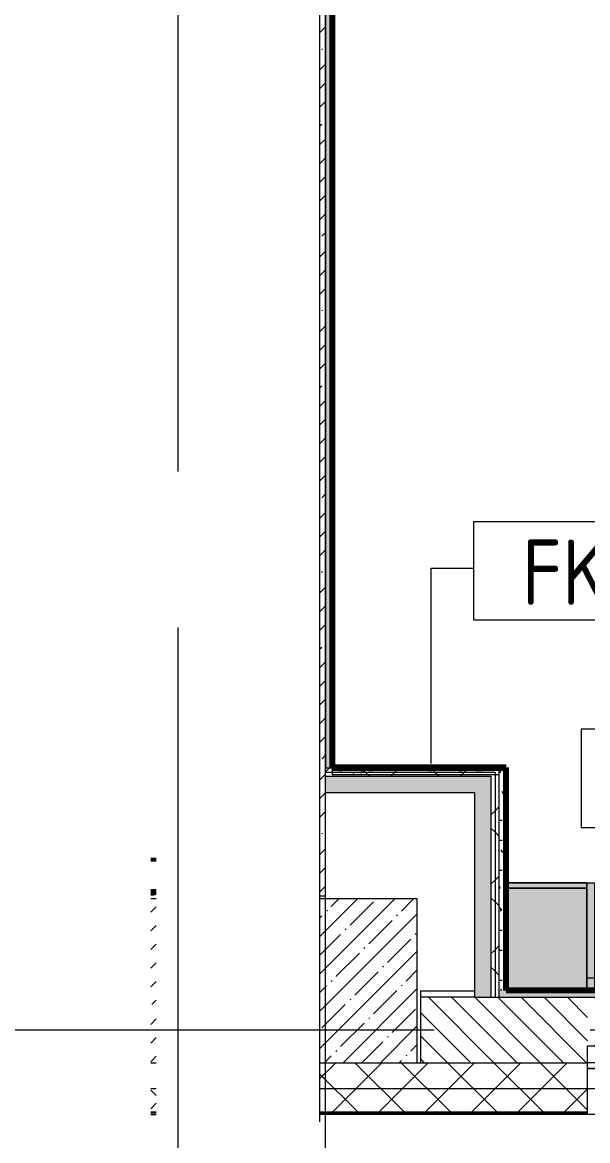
# Model space of a CAD drawing. Header units: millimetres. Extents: x 35157 to 232994, y -8553 to 29000.
# Drawn here: x 37835 to 39560, y -338 to 3077 of the extents above; entities that cross this region are included whole.
import ezdxf

# ---------------------------------------------------------------- set-up
doc = ezdxf.new("R2010")
doc.units = ezdxf.units.MM
doc.linetypes.add('Осевая', pattern=[3175, 635, -476.25, 1587.5, -476.25])
for name, color, linetype, lineweight in [('A-DETL-GENF', 7, 'Continuous', 9), ('A-GLAZ', 7, 'Continuous', 9), ('A-GLAZ-1', 7, 'Continuous', 13), ('A-WALL', 7, 'Continuous', 9), ('A-WALL-IDEN', 7, 'Continuous', 9), ('I-WALL', 7, 'Continuous', 9), ('S-COLS', 7, 'Continuous', 9), ('Оси', 7, 'Continuous', 9), ('Оси-2', 7, 'Осевая', 9)]:
    doc.layers.add(name, color=color, linetype=linetype, lineweight=lineweight)
for name, color, linetype, lineweight, true_color in [('A-WALL-1', 7, 'Continuous', 9, 0xc0c0c0), ('A-WALL-2', 7, 'Continuous', 9, 0xcbc7bf), ('A-WALL-4', 7, 'Continuous', 9, 0xff80c0), ('I-WALL-10', 7, 'Continuous', 53, 0xff80c0), ('I-WALL-5', 7, 'Continuous', 9, 0xc0c0c0), ('I-WALL-6', 7, 'Continuous', 9, 0xcbc7bf), ('I-WALL-9', 7, 'Continuous', 80, 0xff80c0), ('S-WALL-ANLY', 7, 'Continuous', 13, 0x008040), ('S-WALL-ANLY-1', 7, 'Continuous', 5, 0x008040), ('Знаки-1', 7, 'Continuous', 9, 0xc1bbaf), ('Знаки-3', 9, 'Continuous', 9, 0x808080), ('Знаки-4', 7, 'Continuous', 9, 0xaba79f), ('Знаки-5', 7, 'Continuous', 9, 0xd1cabb), ('Знаки-6', 7, 'Continuous', 9, 0xccc5b7)]:
    doc.layers.add(name, color=color, linetype=linetype, lineweight=lineweight, true_color=true_color)
doc.layers.add('Знаки-2', color=7, linetype='Continuous', lineweight=9, transparency=0.5)
doc.styles.add('GOST Common', font='GOST_Common.ttf', dxfattribs={"width": 0.9, "height": 200})
pattern_1 = [(0, (0, 0), (121.92, 30.48), [10.058, -81.382, 10.058, -81.382, -487.68]), (0, (0, 0), (121.92, 30.48), [-182.88, 10.058, -172.822, 10.058, -81.382, -213.36]), (0, (0, 0), (121.92, 30.48), [-457.2, 10.058, -50.902, 10.058, -142.342]), (120, (45.72, 15.24), (-87.356454, 90.345817), [10.058, -81.382, 10.058, -81.382, -487.68]), (120, (45.72, 15.24), (-87.356454, 90.345817), [-182.88, 10.058, -172.822, 10.058, -81.382, -213.36]), (120, (45.72, 15.24), (-87.356454, 90.345817), [-457.2, 10.058, -50.902, 10.058, -142.342]), (240, (60.96, 76.2), (-34.563546, -120.825817), [10.058, -81.382, 10.058, -81.382, -487.68]), (240, (60.96, 76.2), (-34.563546, -120.825817), [-182.88, 10.058, -172.822, 10.058, -81.382, -213.36]), (240, (60.96, 76.2), (-34.563546, -120.825817), [-457.2, 10.058, -50.902, 10.058, -142.342])]
pattern_2 = [(45, (0, 0), (-106.066, 106.066), []), (135, (0, 0), (-106.066, -106.066), [])]

# ---------------------------------------------------------------- blocks, each defined once
blk = doc.blocks.new('BSC_Колонна _Прямоугольная - 500х500-V5-План отделки стен 2 этажа в осях 12-23')
at = {"layer": 'S-COLS'}
h = blk.add_hatch(dxfattribs=at)
h.set_pattern_fill('FP_6', color=256, style=0, pattern_type=2)
h.set_pattern_definition([(45, (-38790, -150), (-57.02463, 57.02463), []), (45, (-38732.975, -150), (-57.02463, 57.02463), [100.806, -20.161, 3.353, -16.808])])
h.paths.add_polyline_path([(-47.3, -250), (250, -250), (250, 250), (-47.3, 250), (-47.3, 170.9)])
for p, q in [((250, 250), (-47.3, 250)), ((250, -250), (250, 250)), ((-47.3, -250), (250, -250))]:
    blk.add_line(p, q, dxfattribs=at)
blk = doc.blocks.new('120_Окно_СКБ_2Ст - 120_Окно_СКБ_2Ст 3100х2500 _мал_ створка слева-2_-22446420-План отделки стен 2 этажа в осях 12-23')
at = {"layer": 'A-GLAZ'}
for p, q in [((1550, -57), (-1550, -57)), ((-1530, -127), (-1500, -127)), ((-1430, -107), (-770, -107)), ((-770, -117), (-1430, -117)), ((-700, -127), (-670, -127)), ((-600, -107), (1430, -107)), ((1430, -117), (-600, -117)), ((1500, -127), (1529.8, -127))]:
    blk.add_line(p, q, dxfattribs=at)
at = {"layer": 'A-GLAZ-1'}
for p, q in [((-1550, -127), (-1550, -57)), ((-1550, -57), (-1480, -57)), ((-1480, -57), (-1480, -127)), ((-720, -127), (-720, -57)), ((-720, -57), (-650, -57)), ((-650, -57), (-650, -127)), ((1480, -127), (1480, -57)), ((1480, -57), (1550, -57)), ((1550, -57), (1550, -127)), ((-720, -87), (-1480, -87)), ((-1480, -87), (-1480, -127)), ((-1430, -137), (-1430, -87)), ((-770, -137), (-770, -87)), ((-720, -127), (-720, -87)), ((1480, -87), (-650, -87)), ((-650, -87), (-650, -127)), ((-600, -137), (-600, -87)), ((1430, -137), (1430, -87)), ((1480, -127), (1480, -87)), ((-1480, -127), (-1550, -127)), ((-1480, -127), (-1500, -127)), ((-1500, -127), (-1500, -137)), ((-650, -127), (-720, -127)), ((-700, -127), (-720, -127)), ((-700, -137), (-700, -127)), ((-650, -127), (-670, -127)), ((-670, -127), (-670, -137)), ((1550, -127), (1480, -127)), ((1500, -127), (1480, -127)), ((1500, -137), (1500, -127)), ((-1500, -137), (-700, -137)), ((-700, -137), (-1500, -137)), ((-670, -137), (1500, -137)), ((1500, -137), (-670, -137))]:
    blk.add_line(p, q, dxfattribs=at)
blk = doc.blocks.new('BSC_Колонна _Прямоугольная - 500х500-V31-План отделки стен 2 этажа в осях 12-23')
at = {"layer": 'S-COLS'}
h = blk.add_hatch(dxfattribs=at)
h.set_pattern_fill('FP_50', color=256, style=0, pattern_type=2)
h.set_pattern_definition([(45, (-38240, -150), (-57.02463, 57.02463), []), (45, (-38182.975, -150), (-57.02463, 57.02463), [100.806, -20.161, 3.353, -16.808])])
h.paths.add_polyline_path([(2.7, -250), (2.7, 250), (-13.8, 250), (-13.8, -250)])
for p, q in [((2.7, 250), (-13.8, 250)), ((-13.8, -250), (2.7, -250))]:
    blk.add_line(p, q, dxfattribs=at)
blk = doc.blocks.new('Зашивка без перфорации М3 - М3_3-30974608-План отделки стен 2 этажа в осях 12-23')
at = {"layer": 'Знаки-2'}
for points in [[(-224, 149.4), (-430, 149.4), (-430, -179.9), (-182.5, -179.9), (-182.5, 149.4)], [(-224, -163.9), (-430, -163.9), (-430, -179.9), (-182.5, -179.9), (-182.5, -163.9)]]:
    blk.add_hatch(color=256, dxfattribs=at).paths.add_polyline_path(points)
at = {"layer": 'Знаки-1'}
for p, q in [((-182.5, -163.9), (-430, -163.9)), ((-430, -163.9), (-430, -179.9)), ((-430, -179.9), (-182.5, -179.9))]:
    blk.add_line(p, q, dxfattribs=at)
at = {"layer": 'Знаки-3'}
for p, q in [((-430, 149.4), (-430, -179.9)), ((-430, -179.9), (-182.5, -179.9))]:
    blk.add_line(p, q, dxfattribs=at)
at = {"layer": 'Знаки-4'}
for p, q in [((-430, -179.9), (-430, 149.4)), ((-430, -163.9), (-182.5, -163.9)), ((-430, -163.9), (-430, -179.9)), ((-182.5, -179.9), (-430, -179.9)), ((-182.5, -179.9), (-430, -179.9))]:
    blk.add_line(p, q, dxfattribs=at)
blk = doc.blocks.new('Зашивка_ опоясывающая панель - Зашивка_ опоясывающая панель-31040900-План отделки стен 2 этажа в осях 12-23')
at = {"layer": 'Знаки-2'}
for points in [[(-430, -110), (-406, -110), (-406, 180), (-430, 179.9), (-430, -90.4)], [(-407.7, -149.4), (-406, -149.4), (-406, 180), (-430, 179.9), (-430, -149.4)]]:
    blk.add_hatch(color=256, dxfattribs=at).paths.add_polyline_path(points)
at = {"layer": 'Знаки-1'}
for p, q in [((-430, 180), (-430, -110)), ((-430, 180), (-406, 180)), ((-406, 163.9), (-406, -110)), ((-406, -110), (-406, 163.9)), ((-407.7, -110), (-406, -110)), ((-407.7, -110), (-406, -110)), ((-406, -149.4), (-406, -110))]:
    blk.add_line(p, q, dxfattribs=at)
at = {"layer": 'Знаки-3'}
for p, q in [((-430, -149.4), (-430, 180)), ((-430, 180), (-406, 180))]:
    blk.add_line(p, q, dxfattribs=at)
at = {"layer": 'Знаки-4'}
for p, q in [((-430, 180), (-430, -110)), ((-430, -110), (-430, 180)), ((-430, 180), (-406, 180)), ((-430, 180), (-406, 180)), ((-406, 178.9), (-406, 177.4)), ((-406, 176.4), (-406, -149.4)), ((-430, -110), (-430, -149.4)), ((-430, -110), (-407.7, -110)), ((-430, -110), (-407.7, -110))]:
    blk.add_line(p, q, dxfattribs=at)
at = {"layer": 'Знаки-5'}
for p, q in [((-406, 177.4), (-406, 178.9)), ((-406, 163.9), (-406, 176.4))]:
    blk.add_line(p, q, dxfattribs=at)
at = {"layer": 'Знаки-6'}
for p, q in [((-406, 178.9), (-406, 177.4)), ((-406, 177.4), (-406, 178.9)), ((-406, 176.4), (-406, 163.9)), ((-406, 163.9), (-406, 176.4)), ((-406, -110), (-406, 163.9))]:
    blk.add_line(p, q, dxfattribs=at)
blk = doc.blocks.new('DET_L_Линия разрыва - М100-30654842-План отделки стен 2 этажа в осях 12-23')
at = {"layer": 'A-DETL-GENF'}
blk.add_line((24079.7, 0), (12339.9, 0), dxfattribs=at)
blk = doc.blocks.new('М_стена_0001 - Типоразмер_без рамки-25382661-План отделки стен 2 этажа в осях 12-23')
at = {"layer": 'A-WALL-IDEN'}
for p, q in [((3.258, 1.523), (-3.273, 1.523)), ((-3.273, 1.523), (-3.273, -1.477)), ((3.258, -1.477), (3.258, 1.523)), ((-3.273, -1.477), (3.258, -1.477))]:
    blk.add_line(p, q, dxfattribs=at)

msp = doc.modelspace()

# ---------------------------------------------------------------- hatches: boundary and pattern name
at = {"layer": 'A-WALL'}
h = msp.add_hatch(dxfattribs=at)
h.set_pattern_fill('FP_21', color=256, style=0, pattern_type=2)
h.set_pattern_definition([(135, (0, 0), (-35.35534, -35.35534), [])])
h.paths.add_polyline_path([(42660, -100), (42910, -100), (42910, 100), (42660, 100), (42660, 87.3)])
h.paths.add_polyline_path([(39351.5, -100), (39560, -100), (39560, 100), (39050, 100), (39050, -100)])
h = msp.add_hatch(dxfattribs=at)
h.set_pattern_fill('FP_16', color=256, style=0, pattern_type=2)
h.set_pattern_definition([(45, (0, 0), (-70.71068, 70.71068), []), (135, (0, 0), (-70.71068, -70.71068), [])])
h.paths.add_polyline_path([(65982.4, -250), (66160, -250), (66160, -100), (65160, -100), (65160, -250), (65910, -250)])
h.paths.add_polyline_path([(75700, -250), (75700, -100), (71560, -100), (71560, -250), (74234.2, -250)])
h.paths.add_polyline_path([(53310, -250), (53310, -100), (51910, -100), (51910, -250), (53229.5, -250)])
h.paths.add_polyline_path([(44936.3, -250), (45310, -250), (45310, -100), (44936.3, -100), (44936.3, -146.3)])
h.paths.add_polyline_path([(67060, -250), (70660, -250), (70660, -100), (67060, -100), (67060, -146.3)])
h.paths.add_polyline_path([(60910, -250), (62060, -250), (62060, -100), (60910, -100), (60910, -146.3)])
h.paths.add_polyline_path([(58810, -250), (58810, -100), (58060, -100), (58060, -250), (58480.7, -250)])
h.paths.add_polyline_path([(43477.4, -250), (44036.3, -250), (44036.3, -100), (42660, -100), (42660, -250), (42727.2, -250)])
h.paths.add_polyline_path([(38976.4, -250), (39560, -250), (39560, -100), (38742.7, -100), (38742.7, -250)])
h.paths.add_polyline_path([(48728.6, -250), (48810, -250), (48810, -100), (47410, -100), (47410, -250), (47978.4, -250)])
h.paths.add_polyline_path([(57160, -250), (57160, -100), (56410, -100), (56410, -250), (56980.4, -250)])
h.paths.add_polyline_path([(38242.7, -250), (38242.7, -100), (38226.2, -100), (38226.2, -250)])
at = {"layer": 'I-WALL'}
h = msp.add_hatch(dxfattribs=at)
h.set_pattern_fill('FP_18', color=256, style=0, pattern_type=2)
h.set_pattern_definition([(45, (0, 0), (-57.02463, 57.02463), []), (45, (57.025, 0), (-57.02463, 57.02463), [100.806, -20.161, 3.353, -16.808])])
h.paths.add_polyline_path([(38760, 410), (38760, 7400), (38742.7, 7400), (38742.7, 410)])
h = msp.add_hatch(dxfattribs=at)
h.set_pattern_fill('FP_63', color=256, style=0, pattern_type=2)
h.set_pattern_definition(pattern_1)
h.paths.add_polyline_path([(38780, 800), (38780, 7380), (38760, 7380), (38760, 800)])
h = msp.add_hatch(dxfattribs=at)
h.set_pattern_fill('FP_64', color=256, style=0, pattern_type=2)
h.set_pattern_definition(pattern_2)
h.paths.add_polyline_path([(39277.5, 787.5), (39290, 788.1), (39290, 800), (38760, 800), (38760, 787.5), (38976.4, 787.5)])
h = msp.add_hatch(dxfattribs=at)
h.set_pattern_fill('FP_64', color=256, style=0, pattern_type=2)
h.set_pattern_definition(pattern_2)
h.paths.add_polyline_path([(39277.5, 775), (39277.5, 787.5), (38760, 787.5), (38760, 775), (39265, 775)])
h = msp.add_hatch(dxfattribs=at)
h.set_pattern_fill('FP_63', color=256, style=0, pattern_type=2)
h.set_pattern_definition(pattern_1)
h.paths.add_polyline_path([(38976.4, 780), (39290, 780), (39290, 800), (38780, 800), (38780, 780)])
h = msp.add_hatch(dxfattribs=at)
h.set_pattern_fill('FP_64', color=256, style=0, pattern_type=2)
h.set_pattern_definition(pattern_2)
h.paths.add_polyline_path([(39290, 100), (39290, 787.5), (39277.5, 787.5), (39277.5, 100)])
h = msp.add_hatch(dxfattribs=at)
h.set_pattern_fill('FP_63', color=256, style=0, pattern_type=2)
h.set_pattern_definition(pattern_1)
h.paths.add_polyline_path([(39310, 120), (39310, 800), (39290, 800), (39290, 120)])
for points in [[(39265, 725), (39265, 775), (38760, 775), (38760, 725), (39215, 725)], [(39215, 100), (39265, 100), (39265, 725), (39215, 725), (39215, 320.9)]]:
    msp.add_hatch(color=256, dxfattribs=at).paths.add_polyline_path(points)
h = msp.add_hatch(dxfattribs=at)
h.set_pattern_fill('FP_64', color=256, style=0, pattern_type=2)
h.set_pattern_definition(pattern_2)
h.paths.add_polyline_path([(39265, 100), (39277.5, 100), (39277.5, 775), (39265, 775), (39265, 320.9)])
h = msp.add_hatch(dxfattribs=at)
h.set_pattern_fill('FP_63', color=256, style=0, pattern_type=2)
h.set_pattern_definition(pattern_1)
h.paths.add_polyline_path([(38226.2, 400), (38242.7, 400), (38242.7, 420), (38226.2, 419.2)])
h = msp.add_hatch(dxfattribs=at)
h.set_pattern_fill('FP_63', color=256, style=0, pattern_type=2)
h.set_pattern_definition(pattern_1)
h.paths.add_polyline_path([(41039.4, 100), (42890, 100), (42890, 120), (39290, 120), (39290, 100), (40851.8, 100)])

# ---------------------------------------------------------------- linework, layer by layer
at = {"layer": 'A-WALL'}
for p, q in [((38760, 725), (38760, 7400)), ((38760, 7380), (38760, 800)), ((38780, 800), (38780, 7379)), ((38760, 800), (38780, 800)), ((38760, 787.5), (39277.5, 787.5)), ((39277.5, 787.5), (39277.5, 100)), ((38760, 775), (39265, 775)), ((39265, 775), (39265, 100)), ((38242.7, 420), (38237, 420)), ((42890, 120), (39310, 120)), ((39050, -100), (39560, -100)), ((38226.2, -250), (38242.7, -250)), ((38226.2, -253), (38242.7, -253)), ((38742.7, -250), (39560, -250)), ((38742.7, -253), (39560, -253))]:
    msp.add_line(p, q, dxfattribs=at)
at = {"layer": 'A-WALL-1'}
for p, q in [((39215, 100), (39050, 100)), ((39050, 100), (39050, -100)), ((39560, -258), (39560, -48)), ((38226.2, -258), (38242.7, -258)), ((58060, -258), (38742.7, -258))]:
    msp.add_line(p, q, dxfattribs=at)
at = {"layer": 'A-WALL-2'}
msp.add_line((39040, -100), (39050, -100), dxfattribs=at)
at = {"layer": 'A-WALL-4'}
msp.add_line((39310, 800), (39310, 120), dxfattribs=at)
at = {"layer": 'A-WALL-IDEN'}
for p, q in [((39082.3, 1410), (39212, 1410)), ((39082.3, 814.1), (39082.3, 1410))]:
    msp.add_line(p, q, dxfattribs=at)
at = {"layer": 'I-WALL-10'}
for p, q in [((38226.2, 521), (38242.7, 521)), ((38242.7, 520), (38226.2, 520))]:
    msp.add_line(p, q, dxfattribs=at)
at = {"layer": 'I-WALL-5'}
for p, q in [((38780, 800), (38780, 780)), ((38781, 800), (38780, 800)), ((39290, 100), (39290, 800)), ((38780, 780), (39290, 780)), ((38760, 410), (38760, 725)), ((38760, 725), (39215, 725)), ((39215, 725), (39215, 100)), ((38742.7, 410), (38760, 410)), ((39050, 120), (39050, 100)), ((39050, 120), (39215, 120)), ((39215, 100), (42890, 100))]:
    msp.add_line(p, q, dxfattribs=at)
at = {"layer": 'I-WALL-6'}
msp.add_line((42660, -100), (39560, -100), dxfattribs=at)
at = {"layer": 'I-WALL-9'}
for p, q in [((38781, 801), (38781, 7380)), ((39311, 801), (38781, 801)), ((38781, 800), (39310, 800)), ((39311, 121), (39311, 801)), ((38242.7, 421), (38226.2, 421)), ((38226.2, 420), (38237, 420)), ((42889, 121), (39311, 121))]:
    msp.add_line(p, q, dxfattribs=at)
at = {"layer": 'S-WALL-ANLY'}
msp.add_line((39560, -179), (42660, -179), dxfattribs=at)
at = {"layer": 'S-WALL-ANLY-1'}
for p, q in [((38226.2, -179), (38242.7, -179)), ((38742.7, -179), (39560, -179))]:
    msp.add_line(p, q, dxfattribs=at)
at = {"layer": 'Оси'}
for p, q in [((38760, -1006.3), (38760, 1493.7)), ((38310, -1906.3), (38310, 593.7)), ((35956.8, 0), (38456.8, 0))]:
    msp.add_line(p, q, dxfattribs=at)
at = {"layer": 'Оси-2'}
for p, q in [((38310, 593.7), (38310, 21277.7)), ((38760, 1493.7), (38760, 12700)), ((38456.8, 0), (82200, 0))]:
    msp.add_line(p, q, dxfattribs=at)

# ---------------------------------------------------------------- block references
at = {"layer": 'A-DETL-GENF', "rotation": 270.0000000000003}
msp.add_blockref('DET_L_Линия разрыва - М100-30654842-План отделки стен 2 этажа в осях 12-23', (38742.7, 23799.7), dxfattribs=at)
at = {"layer": 'A-GLAZ', "rotation": 180}
msp.add_blockref('120_Окно_СКБ_2Ст - 120_Окно_СКБ_2Ст 3100х2500 _мал_ створка слева-2_-22446420-План отделки стен 2 этажа в осях 12-23', (41110, -175), dxfattribs=at)
at = {"layer": 'A-WALL-IDEN', "xscale": 99.99999999999993, "yscale": 99.99999999999993, "zscale": 99.99999999999993}
for p in [(39539.3, 1399.6), (39867.9, 765.8)]:
    msp.add_blockref('М_стена_0001 - Типоразмер_без рамки-25382661-План отделки стен 2 этажа в осях 12-23', p, dxfattribs=at)
at = {"layer": 'S-COLS'}
for name, p in [('BSC_Колонна _Прямоугольная - 500х500-V31-План отделки стен 2 этажа в осях 12-23', (38240, 150)), ('BSC_Колонна _Прямоугольная - 500х500-V5-План отделки стен 2 этажа в осях 12-23', (38790, 150))]:
    msp.add_blockref(name, p, dxfattribs=at)
at = {"layer": 'Знаки-1', "rotation": 180}
msp.add_blockref('Зашивка без перфорации М3 - М3_3-30974608-План отделки стен 2 этажа в осях 12-23', (39127.5, 269.4), dxfattribs=at)
at = {"layer": 'Знаки-3'}
msp.add_blockref('Зашивка_ опоясывающая панель - Зашивка_ опоясывающая панель-31040900-План отделки стен 2 этажа в осях 12-23', (39987.9, 269.4), dxfattribs=at)

# ---------------------------------------------------------------- texts
at = {"layer": 'A-WALL-IDEN', "insert": (39359.1, 1497.6), "char_height": 200, "width": 447.342, "attachment_point": 1, "style": 'GOST Common'}
msp.add_mtext('FK1', dxfattribs=at)

doc.saveas('drawing.dxf')
